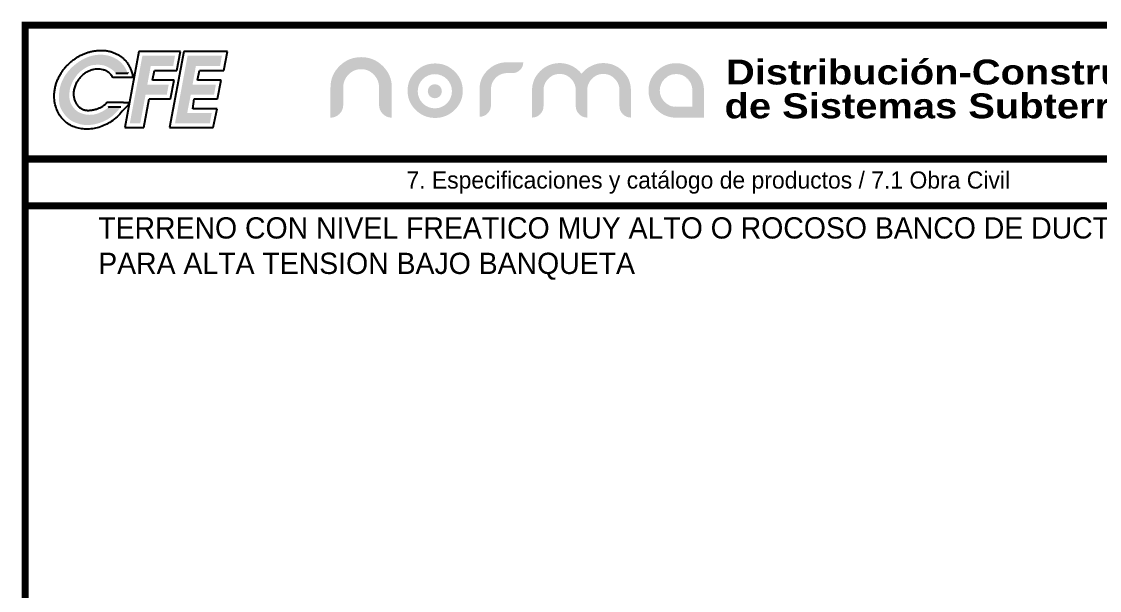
# Model space of a CAD drawing. Header units: inches. Extents: x -552 to 1399, y 96 to 2834.
# Drawn here: x -552 to 717, y 2165 to 2834 of the extents above; entities that cross this region are included whole.
import ezdxf

# ---------------------------------------------------------------- set-up
doc = ezdxf.new("R2010")
doc.units = ezdxf.units.IN
doc.header["$MEASUREMENT"] = 0
doc.layers.get('0').update_dxf_attribs({"color": 3})
for name, color, linetype in [('Dimensiones', 7, 'Continuous'), ('LAYER_1', 160, 'Continuous'), ('Marco', 7, 'Continuous'), ('Textos', 7, 'Continuous')]:
    doc.layers.add(name, color=color, linetype=linetype)
doc.styles.get("Standard").update_dxf_attribs({"font": ''})
doc.styles.get('Standard').set_extended_font_data('Zurich Ex BT')

# ---------------------------------------------------------------- blocks, each defined once
blk = doc.blocks.new('MARCO')
at = {"layer": 'Marco', "const_width": 5.6}
blk.add_lwpolyline([(0, 0), (0, 1820), (1295, 1820), (1295, 0)], close=True, dxfattribs=at)
for points in [[(0, 1715), (1295, 1715)], [(0, 1678.28), (1295, 1678.28)]]:
    blk.add_lwpolyline(points, dxfattribs=at)
blk = doc.blocks.new('logo_norma')
at = {"linetype": 'Continuous', "lineweight": 0}
blk.add_hatch(color=2, dxfattribs=at).paths.add_polyline_path([(33.63, 163, 1), (38.81, 163, 1)])
at = {"layer": 'LAYER_1', "lineweight": 0}
h = blk.add_hatch(color=7, dxfattribs=at)
h.dxf.hatch_style = 2
edge = h.paths.add_edge_path()
edge.add_spline(control_points=[(15.71, 164.38), (15.71, 166.19), (15.07, 167.77), (13.79, 169.1), (12.51, 170.44), (10.96, 171.11), (9.14, 171.11), (7.3, 171.11), (5.74, 170.44), (4.46, 169.12), (3.17, 167.79), (2.53, 166.21), (2.53, 164.38), (2.53, 164.38), (2.53, 157.96), (2.53, 157.96), (2.53, 156.68), (2.07, 155.58), (1.15, 154.66), (0.23, 153.74), (-0.87, 153.28), (-2.15, 153.28), (-2.15, 153.28), (-2.15, 164.39), (-2.15, 164.39), (-2.15, 167.46), (-1.04, 170.09), (1.17, 172.27), (3.38, 174.45), (6.03, 175.54), (9.14, 175.54), (12.22, 175.54), (14.87, 174.45), (17.08, 172.27), (19.29, 170.09), (20.4, 167.46), (20.4, 164.39), (20.4, 164.39), (20.4, 153.28), (20.4, 153.28), (19.11, 153.28), (18.01, 153.74), (17.09, 154.66), (16.17, 155.58), (15.71, 156.68), (15.71, 157.96), (15.71, 157.96), (15.71, 164.38), (15.71, 164.38)], knot_values=[0, 0, 0, 0, 1, 1, 1, 2, 2, 2, 3, 3, 3, 4, 4, 4, 5, 5, 5, 6, 6, 6, 7, 7, 7, 8, 8, 8, 9, 9, 9, 10, 10, 10, 11, 11, 11, 12, 12, 12, 13, 13, 13, 14, 14, 14, 15, 15, 15, 16, 16, 16, 16], degree=3, periodic=0)
h = blk.add_hatch(color=1, dxfattribs=at)
h.dxf.hatch_style = 2
edge = h.paths.add_edge_path()
edge.add_arc((36.22, 163), 6.29, 0, 360)
h.paths.add_polyline_path([(36.33, 173.22), (36.59, 173.21), (36.85, 173.2), (37.1, 173.19), (37.36, 173.17), (37.61, 173.14), (37.85, 173.11), (38.1, 173.07), (38.34, 173.03), (38.58, 172.98), (38.82, 172.93), (39.06, 172.87), (39.29, 172.8), (39.52, 172.73), (39.75, 172.65), (39.98, 172.57), (40.2, 172.48), (40.43, 172.39), (40.65, 172.28), (40.86, 172.18), (41.08, 172.07), (41.29, 171.95), (41.5, 171.83), (41.71, 171.7), (41.92, 171.56), (42.12, 171.42), (42.33, 171.27), (42.53, 171.12), (42.72, 170.96), (42.92, 170.8), (43.11, 170.63), (43.3, 170.46), (43.49, 170.27), (43.68, 170.09), (43.85, 169.9), (44.03, 169.71), (44.19, 169.52), (44.35, 169.33), (44.51, 169.13), (44.66, 168.93), (44.8, 168.73), (44.94, 168.52), (45.07, 168.32), (45.2, 168.11), (45.32, 167.9), (45.43, 167.68), (45.54, 167.47), (45.64, 167.25), (45.74, 167.03), (45.83, 166.81), (45.91, 166.58), (45.99, 166.35), (46.07, 166.12), (46.13, 165.89), (46.19, 165.66), (46.25, 165.42), (46.3, 165.18), (46.34, 164.94), (46.38, 164.69), (46.41, 164.45), (46.44, 164.2), (46.46, 163.95), (46.48, 163.69), (46.48, 163.44), (46.49, 163.18), (46.48, 162.92), (46.48, 162.66), (46.46, 162.41), (46.44, 162.16), (46.41, 161.91), (46.38, 161.66), (46.34, 161.42), (46.3, 161.18), (46.25, 160.94), (46.19, 160.7), (46.13, 160.47), (46.07, 160.24), (45.99, 160.01), (45.91, 159.78), (45.83, 159.56), (45.74, 159.33), (45.64, 159.11), (45.54, 158.9), (45.43, 158.68), (45.32, 158.47), (45.2, 158.26), (45.07, 158.05), (44.94, 157.85), (44.8, 157.64), (44.66, 157.44), (44.51, 157.25), (44.35, 157.05), (44.19, 156.86), (44.03, 156.67), (43.85, 156.48), (43.68, 156.29), (43.49, 156.11), (43.3, 155.93), (43.11, 155.76), (42.92, 155.59), (42.72, 155.43), (42.53, 155.27), (42.33, 155.12), (42.12, 154.97), (41.92, 154.83), (41.71, 154.7), (41.5, 154.57), (41.29, 154.45), (41.08, 154.33), (40.86, 154.22), (40.65, 154.11), (40.43, 154.02), (40.2, 153.92), (39.98, 153.83), (39.75, 153.75), (39.52, 153.67), (39.29, 153.6), (39.06, 153.54), (38.82, 153.48), (38.58, 153.42), (38.34, 153.37), (38.1, 153.33), (37.85, 153.29), (37.61, 153.26), (37.36, 153.24), (37.1, 153.22), (36.85, 153.2), (36.59, 153.2), (36.33, 153.19), (36.07, 153.2), (35.82, 153.2), (35.56, 153.22), (35.31, 153.24), (35.06, 153.26), (34.81, 153.29), (34.57, 153.33), (34.33, 153.37), (34.09, 153.42), (33.85, 153.48), (33.61, 153.54), (33.38, 153.6), (33.15, 153.67), (32.92, 153.75), (32.69, 153.83), (32.47, 153.92), (32.24, 154.02), (32.02, 154.11), (31.81, 154.22), (31.59, 154.33), (31.38, 154.45), (31.17, 154.57), (30.96, 154.7), (30.75, 154.83), (30.55, 154.97), (30.35, 155.12), (30.15, 155.27), (29.95, 155.43), (29.76, 155.59), (29.57, 155.76), (29.38, 155.93), (29.19, 156.11), (29, 156.29), (28.83, 156.48), (28.65, 156.67), (28.49, 156.86), (28.33, 157.05), (28.17, 157.25), (28.02, 157.44), (27.88, 157.64), (27.75, 157.85), (27.61, 158.05), (27.49, 158.26), (27.37, 158.47), (27.26, 158.68), (27.15, 158.9), (27.05, 159.11), (26.95, 159.33), (26.86, 159.56), (26.77, 159.78), (26.7, 160.01), (26.62, 160.24), (26.56, 160.47), (26.49, 160.7), (26.44, 160.94), (26.39, 161.18), (26.35, 161.42), (26.31, 161.66), (26.28, 161.91), (26.25, 162.16), (26.23, 162.41), (26.21, 162.66), (26.21, 162.92), (26.2, 163.18), (26.21, 163.44), (26.21, 163.69), (26.23, 163.95), (26.25, 164.2), (26.28, 164.45), (26.31, 164.69), (26.35, 164.94), (26.39, 165.18), (26.44, 165.42), (26.49, 165.66), (26.56, 165.89), (26.62, 166.12), (26.7, 166.35), (26.77, 166.58), (26.86, 166.81), (26.95, 167.03), (27.05, 167.25), (27.15, 167.47), (27.26, 167.68), (27.37, 167.9), (27.49, 168.11), (27.61, 168.32), (27.75, 168.52), (27.88, 168.73), (28.02, 168.93), (28.17, 169.13), (28.33, 169.33), (28.49, 169.52), (28.65, 169.71), (28.83, 169.9), (29, 170.09), (29.19, 170.27), (29.38, 170.46), (29.57, 170.63), (29.76, 170.8), (29.95, 170.96), (30.15, 171.12), (30.35, 171.27), (30.55, 171.42), (30.75, 171.56), (30.96, 171.7), (31.17, 171.83), (31.38, 171.95), (31.59, 172.07), (31.81, 172.18), (32.02, 172.28), (32.24, 172.39), (32.47, 172.48), (32.69, 172.57), (32.92, 172.65), (33.15, 172.73), (33.38, 172.8), (33.61, 172.87), (33.85, 172.93), (34.09, 172.98), (34.33, 173.03), (34.57, 173.07), (34.81, 173.11), (35.06, 173.14), (35.31, 173.17), (35.56, 173.19), (35.82, 173.2), (36.07, 173.21)])
h = blk.add_hatch(color=7, dxfattribs=at)
h.dxf.hatch_style = 2
edge = h.paths.add_edge_path()
edge.add_spline(control_points=[(56.86, 157.83), (56.86, 156.68), (56.45, 155.69), (55.62, 154.86), (54.79, 154.04), (53.8, 153.62), (52.65, 153.62), (52.65, 153.62), (52.65, 163.66), (52.65, 163.66), (52.65, 166.43), (53.65, 168.79), (55.65, 170.74), (57.65, 172.68), (60.03, 173.65), (62.81, 173.65), (62.81, 173.65), (68.73, 173.65), (68.73, 173.65), (68.73, 172.55), (68.34, 171.61), (67.56, 170.83), (66.78, 170.06), (65.84, 169.67), (64.74, 169.67), (64.74, 169.67), (62.81, 169.67), (62.81, 169.67), (61.15, 169.67), (59.75, 169.08), (58.59, 167.91), (57.44, 166.73), (56.86, 165.32), (56.86, 163.66), (56.86, 163.66), (56.86, 157.83), (56.86, 157.83)], knot_values=[0, 0, 0, 0, 1, 1, 1, 2, 2, 2, 3, 3, 3, 4, 4, 4, 5, 5, 5, 6, 6, 6, 7, 7, 7, 8, 8, 8, 9, 9, 9, 10, 10, 10, 11, 11, 11, 12, 12, 12, 12], degree=3, periodic=0)
h = blk.add_hatch(color=7, dxfattribs=at)
h.dxf.hatch_style = 2
edge = h.paths.add_edge_path()
edge.add_spline(control_points=[(92.25, 163.31), (92.25, 163.31), (92.25, 153.32), (92.25, 153.32), (91.1, 153.32), (90.11, 153.74), (89.28, 154.56), (88.45, 155.39), (88.04, 156.38), (88.04, 157.53), (88.04, 157.53), (88.04, 163.31), (88.04, 163.31), (88.04, 164.96), (87.47, 166.38), (86.32, 167.57), (85.18, 168.76), (83.78, 169.36), (82.12, 169.36), (80.47, 169.36), (79.07, 168.76), (77.91, 167.57), (76.76, 166.38), (76.18, 164.96), (76.18, 163.31), (76.18, 163.31), (76.18, 157.53), (76.18, 157.53), (76.18, 156.36), (75.77, 155.37), (74.95, 154.55), (74.13, 153.74), (73.14, 153.32), (71.97, 153.32), (71.97, 153.32), (71.97, 163.31), (71.97, 163.31), (71.97, 166.08), (72.97, 168.45), (74.96, 170.41), (76.96, 172.37), (79.35, 173.35), (82.12, 173.35), (83.69, 173.35), (85.18, 173), (86.59, 172.31), (87.99, 171.62), (89.18, 170.66), (90.17, 169.42), (91.12, 170.64), (92.31, 171.6), (93.73, 172.3), (95.15, 173), (96.64, 173.35), (98.19, 173.35), (100.97, 173.35), (103.35, 172.37), (105.34, 170.41), (107.33, 168.45), (108.32, 166.08), (108.32, 163.31), (108.32, 163.31), (108.32, 153.32), (108.32, 153.32), (107.17, 153.32), (106.18, 153.74), (105.35, 154.56), (104.52, 155.39), (104.11, 156.38), (104.11, 157.53), (104.11, 157.53), (104.11, 163.31), (104.11, 163.31), (104.11, 164.96), (103.54, 166.38), (102.39, 167.57), (101.25, 168.76), (99.85, 169.36), (98.19, 169.36), (96.54, 169.36), (95.14, 168.76), (93.98, 167.57), (92.83, 166.38), (92.25, 164.96), (92.25, 163.31)], knot_values=[0, 0, 0, 0, 1, 1, 1, 2, 2, 2, 3, 3, 3, 4, 4, 4, 5, 5, 5, 6, 6, 6, 7, 7, 7, 8, 8, 8, 9, 9, 9, 10, 10, 10, 11, 11, 11, 12, 12, 12, 13, 13, 13, 14, 14, 14, 15, 15, 15, 16, 16, 16, 17, 17, 17, 18, 18, 18, 19, 19, 19, 20, 20, 20, 21, 21, 21, 22, 22, 22, 23, 23, 23, 24, 24, 24, 25, 25, 25, 26, 26, 26, 27, 27, 27, 28, 28, 28, 28], degree=3, periodic=0)
h = blk.add_hatch(color=7, dxfattribs=at)
h.dxf.hatch_style = 2
h.paths.add_polyline_path([(135.17, 163.27), (135.17, 153.28), (124.97, 153.28), (124.71, 153.29), (124.46, 153.3), (124.2, 153.31), (123.95, 153.33), (123.7, 153.36), (123.45, 153.39), (123.21, 153.42), (122.96, 153.47), (122.72, 153.52), (122.48, 153.57), (122.25, 153.63), (122.01, 153.69), (121.78, 153.77), (121.55, 153.84), (121.32, 153.93), (121.1, 154.01), (120.87, 154.11), (120.65, 154.21), (120.44, 154.31), (120.22, 154.42), (120.01, 154.54), (119.8, 154.66), (119.59, 154.79), (119.38, 154.93), (119.17, 155.07), (118.97, 155.21), (118.77, 155.36), (118.57, 155.52), (118.38, 155.68), (118.19, 155.85), (118, 156.02), (117.81, 156.2), (117.62, 156.39), (117.44, 156.57), (117.27, 156.76), (117.1, 156.95), (116.94, 157.14), (116.79, 157.34), (116.64, 157.54), (116.49, 157.74), (116.36, 157.94), (116.23, 158.15), (116.1, 158.35), (115.98, 158.56), (115.86, 158.78), (115.76, 158.99), (115.65, 159.21), (115.56, 159.43), (115.47, 159.65), (115.38, 159.87), (115.3, 160.1), (115.23, 160.33), (115.16, 160.56), (115.1, 160.8), (115.04, 161.03), (114.99, 161.27), (114.95, 161.51), (114.91, 161.76), (114.88, 162), (114.85, 162.25), (114.83, 162.5), (114.82, 162.76), (114.81, 163.01), (114.81, 163.27), (114.81, 163.53), (114.82, 163.79), (114.83, 164.04), (114.85, 164.29), (114.88, 164.54), (114.91, 164.79), (114.95, 165.03), (114.99, 165.27), (115.04, 165.51), (115.1, 165.75), (115.16, 165.98), (115.23, 166.22), (115.3, 166.45), (115.38, 166.67), (115.47, 166.9), (115.56, 167.12), (115.65, 167.34), (115.76, 167.56), (115.86, 167.78), (115.98, 167.99), (116.1, 168.2), (116.23, 168.41), (116.36, 168.62), (116.49, 168.82), (116.64, 169.02), (116.79, 169.22), (116.94, 169.42), (117.1, 169.61), (117.27, 169.8), (117.44, 169.99), (117.62, 170.18), (117.81, 170.37), (118, 170.55), (118.19, 170.72), (118.38, 170.89), (118.57, 171.06), (118.77, 171.21), (118.97, 171.37), (119.17, 171.51), (119.38, 171.65), (119.59, 171.79), (119.8, 171.92), (120.01, 172.04), (120.22, 172.16), (120.44, 172.27), (120.65, 172.38), (120.87, 172.48), (121.1, 172.57), (121.32, 172.66), (121.55, 172.75), (121.78, 172.82), (122.01, 172.89), (122.25, 172.96), (122.48, 173.02), (122.72, 173.08), (122.96, 173.12), (123.21, 173.17), (123.45, 173.2), (123.7, 173.24), (123.95, 173.26), (124.2, 173.28), (124.46, 173.3), (124.71, 173.31), (124.97, 173.31), (125.23, 173.31), (125.49, 173.3), (125.74, 173.28), (126, 173.26), (126.25, 173.24), (126.49, 173.2), (126.74, 173.17), (126.98, 173.12), (127.23, 173.08), (127.46, 173.02), (127.7, 172.96), (127.94, 172.89), (128.17, 172.82), (128.4, 172.75), (128.63, 172.66), (128.85, 172.57), (129.07, 172.48), (129.3, 172.38), (129.51, 172.27), (129.73, 172.16), (129.94, 172.04), (130.16, 171.92), (130.37, 171.79), (130.57, 171.65), (130.78, 171.51), (130.98, 171.37), (131.18, 171.21), (131.38, 171.06), (131.58, 170.89), (131.77, 170.72), (131.96, 170.55), (132.15, 170.37), (132.34, 170.18), (132.52, 169.99), (132.69, 169.8), (132.86, 169.61), (133.02, 169.42), (133.18, 169.22), (133.33, 169.02), (133.47, 168.82), (133.61, 168.62), (133.74, 168.41), (133.87, 168.2), (133.99, 167.99), (134.1, 167.78), (134.21, 167.56), (134.32, 167.34), (134.41, 167.12), (134.5, 166.9), (134.59, 166.67), (134.67, 166.45), (134.74, 166.22), (134.81, 165.98), (134.87, 165.75), (134.93, 165.51), (134.98, 165.27), (135.02, 165.03), (135.06, 164.79), (135.09, 164.54), (135.12, 164.29), (135.14, 164.04), (135.15, 163.79), (135.16, 163.53)])
edge = h.paths.add_edge_path()
edge.add_line((130.75, 157.38), (124.84, 157.38))
edge.add_arc((124.84, 163.29), 5.91, 0, 270, ccw=False)
edge.add_line((130.75, 163.29), (130.75, 157.38))
edge = h.paths.add_edge_path()
edge.add_arc((124.84, 163.29), 5.91, 227.4587, 270)
edge.add_line((124.84, 157.38), (130.75, 157.38))
edge.add_line((130.75, 157.38), (130.75, 163.29))
edge.add_arc((124.84, 163.29), 5.91, 360, 490.3588)
edge.add_line((121.02, 167.79), (121.08, 167.85))
edge.add_line((121.08, 167.85), (121.19, 167.95))
edge.add_line((121.19, 167.95), (121.3, 168.05))
edge.add_line((121.3, 168.05), (121.42, 168.14))
edge.add_line((121.42, 168.14), (121.54, 168.23))
edge.add_line((121.54, 168.23), (121.66, 168.31))
edge.add_line((121.66, 168.31), (121.78, 168.4))
edge.add_line((121.78, 168.4), (121.9, 168.47))
edge.add_line((121.9, 168.47), (122.02, 168.55))
edge.add_line((122.02, 168.55), (122.15, 168.62))
edge.add_line((122.15, 168.62), (122.28, 168.69))
edge.add_line((122.28, 168.69), (122.4, 168.75))
edge.add_line((122.4, 168.75), (122.53, 168.81))
edge.add_line((122.53, 168.81), (122.66, 168.87))
edge.add_line((122.66, 168.87), (122.8, 168.93))
edge.add_line((122.8, 168.93), (122.93, 168.98))
edge.add_line((122.93, 168.98), (123.07, 169.02))
edge.add_line((123.07, 169.02), (123.2, 169.07))
edge.add_line((123.2, 169.07), (123.34, 169.11))
edge.add_line((123.34, 169.11), (123.48, 169.14))
edge.add_line((123.48, 169.14), (123.63, 169.18))
edge.add_line((123.63, 169.18), (123.77, 169.21))
edge.add_line((123.77, 169.21), (123.91, 169.23))
edge.add_line((123.91, 169.23), (124.06, 169.26))
edge.add_line((124.06, 169.26), (124.21, 169.27))
edge.add_line((124.21, 169.27), (124.36, 169.29))
edge.add_line((124.36, 169.29), (124.51, 169.3))
edge.add_line((124.51, 169.3), (124.66, 169.31))
edge.add_line((124.66, 169.31), (124.81, 169.32))
edge.add_line((124.81, 169.32), (124.97, 169.32))
edge.add_line((124.97, 169.32), (125.12, 169.32))
edge.add_line((125.12, 169.32), (125.28, 169.31))
edge.add_line((125.28, 169.31), (125.43, 169.3))
edge.add_line((125.43, 169.3), (125.58, 169.29))
edge.add_line((125.58, 169.29), (125.73, 169.27))
edge.add_line((125.73, 169.27), (125.88, 169.26))
edge.add_line((125.88, 169.26), (126.02, 169.23))
edge.add_line((126.02, 169.23), (126.17, 169.21))
edge.add_line((126.17, 169.21), (126.31, 169.18))
edge.add_line((126.31, 169.18), (126.45, 169.14))
edge.add_line((126.45, 169.14), (126.59, 169.11))
edge.add_line((126.59, 169.11), (126.73, 169.07))
edge.add_line((126.73, 169.07), (126.87, 169.02))
edge.add_line((126.87, 169.02), (127, 168.98))
edge.add_line((127, 168.98), (127.14, 168.93))
edge.add_line((127.14, 168.93), (127.27, 168.87))
edge.add_line((127.27, 168.87), (127.4, 168.81))
edge.add_line((127.4, 168.81), (127.53, 168.75))
edge.add_line((127.53, 168.75), (127.66, 168.69))
edge.add_line((127.66, 168.69), (127.79, 168.62))
edge.add_line((127.79, 168.62), (127.91, 168.55))
edge.add_line((127.91, 168.55), (128.03, 168.47))
edge.add_line((128.03, 168.47), (128.16, 168.4))
edge.add_line((128.16, 168.4), (128.28, 168.31))
edge.add_line((128.28, 168.31), (128.4, 168.23))
edge.add_line((128.4, 168.23), (128.51, 168.14))
edge.add_line((128.51, 168.14), (128.63, 168.05))
edge.add_line((128.63, 168.05), (128.74, 167.95))
edge.add_line((128.74, 167.95), (128.86, 167.85))
edge.add_line((128.86, 167.85), (128.97, 167.75))
edge.add_line((128.97, 167.75), (129.08, 167.64))
edge.add_line((129.08, 167.64), (129.19, 167.53))
edge.add_line((129.19, 167.53), (129.29, 167.42))
edge.add_line((129.29, 167.42), (129.4, 167.31))
edge.add_line((129.4, 167.31), (129.5, 167.19))
edge.add_line((129.5, 167.19), (129.59, 167.07))
edge.add_line((129.59, 167.07), (129.69, 166.96))
edge.add_line((129.69, 166.96), (129.78, 166.84))
edge.add_line((129.78, 166.84), (129.86, 166.72))
edge.add_line((129.86, 166.72), (129.94, 166.6))
edge.add_line((129.94, 166.6), (130.02, 166.47))
edge.add_line((130.02, 166.47), (130.1, 166.35))
edge.add_line((130.1, 166.35), (130.17, 166.22))
edge.add_line((130.17, 166.22), (130.24, 166.1))
edge.add_line((130.24, 166.1), (130.31, 165.97))
edge.add_line((130.31, 165.97), (130.37, 165.84))
edge.add_line((130.37, 165.84), (130.43, 165.71))
edge.add_line((130.43, 165.71), (130.48, 165.57))
edge.add_line((130.48, 165.57), (130.54, 165.44))
edge.add_line((130.54, 165.44), (130.58, 165.3))
edge.add_line((130.58, 165.3), (130.63, 165.17))
edge.add_line((130.63, 165.17), (130.67, 165.03))
edge.add_line((130.67, 165.03), (130.71, 164.89))
edge.add_line((130.71, 164.89), (130.75, 164.75))
edge.add_line((130.75, 164.75), (130.78, 164.61))
edge.add_line((130.78, 164.61), (130.81, 164.47))
edge.add_line((130.81, 164.47), (130.83, 164.32))
edge.add_line((130.83, 164.32), (130.85, 164.18))
edge.add_line((130.85, 164.18), (130.87, 164.03))
edge.add_line((130.87, 164.03), (130.89, 163.88))
edge.add_line((130.89, 163.88), (130.9, 163.73))
edge.add_line((130.9, 163.73), (130.91, 163.58))
edge.add_line((130.91, 163.58), (130.91, 163.43))
edge.add_line((130.91, 163.43), (130.91, 163.27))
edge.add_line((130.91, 163.27), (130.91, 157.27))
edge.add_line((130.91, 157.27), (124.97, 157.27))
edge.add_line((124.97, 157.27), (124.81, 157.28))
edge.add_line((124.81, 157.28), (124.66, 157.28))
edge.add_line((124.66, 157.28), (124.51, 157.29))
edge.add_line((124.51, 157.29), (124.36, 157.3))
edge.add_line((124.36, 157.3), (124.21, 157.32))
edge.add_line((124.21, 157.32), (124.06, 157.34))
edge.add_line((124.06, 157.34), (123.91, 157.36))
edge.add_line((123.91, 157.36), (123.77, 157.38))
edge.add_line((123.77, 157.38), (123.63, 157.41))
edge.add_line((123.63, 157.41), (123.48, 157.45))
edge.add_line((123.48, 157.45), (123.34, 157.48))
edge.add_line((123.34, 157.48), (123.2, 157.52))
edge.add_line((123.2, 157.52), (123.07, 157.57))
edge.add_line((123.07, 157.57), (122.93, 157.61))
edge.add_line((122.93, 157.61), (122.8, 157.66))
edge.add_line((122.8, 157.66), (122.66, 157.71))
edge.add_line((122.66, 157.71), (122.53, 157.77))
edge.add_line((122.53, 157.77), (122.4, 157.83))
edge.add_line((122.4, 157.83), (122.28, 157.9))
edge.add_line((122.28, 157.9), (122.15, 157.96))
edge.add_line((122.15, 157.96), (122.02, 158.03))
edge.add_line((122.02, 158.03), (121.9, 158.11))
edge.add_line((121.9, 158.11), (121.78, 158.18))
edge.add_line((121.78, 158.18), (121.66, 158.27))
edge.add_line((121.66, 158.27), (121.54, 158.35))
edge.add_line((121.54, 158.35), (121.42, 158.44))
edge.add_line((121.42, 158.44), (121.3, 158.53))
edge.add_line((121.3, 158.53), (121.19, 158.62))
edge.add_line((121.19, 158.62), (121.08, 158.72))
edge.add_line((121.08, 158.72), (120.96, 158.82))
edge.add_line((120.96, 158.82), (120.85, 158.93))
edge.add_line((120.85, 158.93), (120.85, 158.93))
at = {"linetype": 'Continuous', "lineweight": 0, "char_height": 9.1689, "width": 708.2009, "attachment_point": 1}
for s, insert in [('{\\fArial Black|b0|i0|c0|p34;Distribución-Construccion}', (143.27, 174.65)), ('{\\fArial Black|b0|i0|c0|p34;de Sistemas Subterráneos}', (142.75, 162.21))]:
    blk.add_mtext(s, dxfattribs=dict(at, insert=insert))
blk = doc.blocks.new('Marco y Logo')
at = {"layer": 'Marco', "linetype": 'Continuous', "true_color": 0x00a160}
h = blk.add_hatch(color=124, dxfattribs=at)
edge = h.paths.add_edge_path()
edge.add_spline(control_points=[(-427.2, 2774.3), (-427.4, 2774.7), (-427.6, 2775.5), (-428.1, 2776.6), (-428.7, 2777.8), (-429.2, 2778.9), (-429.9, 2780), (-430.6, 2781.1), (-431.3, 2782.1), (-432.1, 2783.1), (-432.9, 2784), (-433.7, 2784.9), (-434.5, 2785.8), (-435.4, 2786.7), (-436.3, 2787.5), (-437.3, 2788.2), (-438.2, 2788.9), (-439.2, 2789.6), (-440.2, 2790.2), (-441.3, 2790.8), (-442.5, 2791.4), (-443.6, 2792), (-444.8, 2792.5), (-446.1, 2793), (-447.4, 2793.4), (-448.7, 2793.8), (-450.1, 2794.2), (-451.4, 2794.5), (-452.9, 2794.7), (-454.3, 2794.9), (-455.8, 2795.1), (-457.2, 2795.2), (-458.6, 2795.2), (-459.7, 2795.2), (-460.7, 2795.2), (-461.7, 2795.1), (-462.7, 2795), (-463.7, 2794.9), (-464.7, 2794.8), (-465.7, 2794.6), (-466.7, 2794.4), (-467.6, 2794.2), (-468.6, 2794), (-469.6, 2793.7), (-470.5, 2793.5), (-471.5, 2793.2), (-472.5, 2792.8), (-473.4, 2792.5), (-474.4, 2792.1), (-475.4, 2791.7), (-476.3, 2791.3), (-477.3, 2790.9), (-478.2, 2790.4), (-479.1, 2789.9), (-480.1, 2789.4), (-481, 2788.9), (-481.9, 2788.4), (-482.8, 2787.8), (-483.8, 2787.2), (-484.6, 2786.6), (-485.5, 2786), (-486.4, 2785.4), (-487.2, 2784.8), (-488, 2784.1), (-488.9, 2783.4), (-489.7, 2782.7), (-490.6, 2782), (-491.5, 2781.2), (-492.3, 2780.4), (-493.2, 2779.5), (-494, 2778.7), (-494.8, 2777.9), (-495.6, 2777), (-496.3, 2776.2), (-497.1, 2775.3), (-497.8, 2774.4), (-498.5, 2773.5), (-499.1, 2772.6), (-499.8, 2771.7), (-500.4, 2770.8), (-501, 2769.9), (-501.5, 2769), (-502, 2768.1), (-502.5, 2767.2), (-503, 2766.2), (-503.5, 2765.2), (-504, 2764.2), (-504.4, 2763.2), (-504.8, 2762.2), (-505.2, 2761.2), (-505.5, 2760.2), (-505.8, 2759.2), (-506.1, 2758.2), (-506.4, 2757.2), (-506.6, 2756.2), (-506.8, 2755.2), (-507, 2754.2), (-507.2, 2753.2), (-507.3, 2752.2), (-507.4, 2751.2), (-507.5, 2750.1), (-507.6, 2749.1), (-507.7, 2748.1), (-507.7, 2747.1), (-507.7, 2746.1), (-507.7, 2745.2), (-507.7, 2744.2), (-507.7, 2743.2), (-507.6, 2742.3), (-507.6, 2741.3), (-507.5, 2740.4), (-507.4, 2739.5), (-507.4, 2738.7), (-507.3, 2737.8), (-507.1, 2737), (-506.9, 2736.2), (-506.7, 2735.3), (-506.5, 2734.5), (-506.2, 2733.7), (-505.8, 2732.9), (-505.5, 2732), (-505.1, 2731.2), (-504.7, 2730.5), (-504.3, 2729.7), (-503.8, 2728.9), (-503.3, 2728.2), (-502.9, 2727.5), (-502.4, 2726.8), (-501.9, 2726), (-501.3, 2725.3), (-500.8, 2724.5), (-500.1, 2723.8), (-499.5, 2723), (-498.8, 2722.3), (-498.1, 2721.6), (-497.4, 2720.9), (-496.6, 2720.2), (-495.8, 2719.5), (-495.1, 2718.9), (-494.3, 2718.3), (-493.5, 2717.8), (-492.6, 2717.3), (-491.8, 2716.8), (-491, 2716.4), (-490.2, 2716), (-489.3, 2715.7), (-488.5, 2715.3), (-487.7, 2715), (-486.8, 2714.7), (-485.9, 2714.4), (-485, 2714.1), (-484.1, 2713.8), (-483.1, 2713.5), (-482.1, 2713.3), (-481.2, 2713.1), (-480.1, 2712.9), (-479.1, 2712.7), (-478, 2712.6), (-477, 2712.5), (-475.9, 2712.5), (-474.6, 2712.4), (-473.3, 2712.5), (-471.8, 2712.5), (-470.3, 2712.7), (-468.9, 2712.8), (-467.4, 2713), (-466, 2713.3), (-464.6, 2713.6), (-463.3, 2713.9), (-461.9, 2714.3), (-460.6, 2714.7), (-459.3, 2715.1), (-458, 2715.6), (-456.7, 2716.1), (-455.5, 2716.6), (-454.3, 2717.2), (-453, 2717.8), (-451.8, 2718.4), (-450.5, 2719.1), (-449.3, 2719.9), (-448.1, 2720.7), (-446.8, 2721.5), (-445.6, 2722.4), (-444.4, 2723.4), (-443.3, 2724.4), (-442.1, 2725.5), (-441, 2726.6), (-439.9, 2727.7), (-438.8, 2728.9), (-437.8, 2730.1), (-436.8, 2731.4), (-435.8, 2732.7), (-435.2, 2733.6), (-434.9, 2734)], knot_values=[0, 0, 0, 0, 0.046718, 0.09325, 0.139631, 0.185855, 0.231957, 0.277914, 0.323724, 0.369346, 0.414774, 0.459957, 0.504871, 0.549452, 0.593668, 0.637456, 0.680769, 0.723916, 0.768186, 0.81351, 0.859842, 0.9071, 0.955251, 1.004233, 1.054007, 1.104506, 1.155714, 1.207578, 1.260091, 1.313208, 1.366936, 1.421255, 1.476176, 1.512667, 1.549086, 1.585445, 1.621779, 1.658088, 1.694412, 1.730764, 1.767168, 1.803634, 1.840192, 1.876857, 1.913647, 1.950573, 1.987662, 2.02492, 2.062377, 2.100088, 2.138102, 2.176379, 2.214889, 2.253587, 2.292443, 2.331408, 2.370454, 2.40953, 2.4486, 2.487628, 2.526566, 2.565379, 2.604025, 2.642468, 2.680662, 2.722906, 2.765364, 2.807975, 2.850674, 2.893392, 2.936062, 2.97862, 3.021002, 3.06314, 3.104965, 3.146421, 3.18744, 3.227961, 3.267919, 3.307261, 3.345921, 3.384443, 3.423345, 3.46256, 3.502006, 3.541619, 3.581316, 3.621025, 3.660668, 3.700175, 3.739471, 3.778481, 3.817126, 3.855345, 3.893062, 3.93021, 3.966721, 4.003858, 4.040995, 4.078099, 4.11513, 4.152053, 4.188808, 4.225357, 4.261639, 4.29762, 4.333225, 4.368413, 4.403126, 4.437299, 4.470891, 4.50382, 4.536043, 4.566361, 4.597051, 4.62811, 4.65952, 4.691245, 4.72325, 4.75547, 4.787848, 4.820301, 4.852762, 4.88514, 4.917342, 4.949279, 4.980845, 5.011951, 5.042481, 5.077288, 5.11271, 5.14865, 5.184998, 5.221643, 5.258481, 5.295399, 5.332293, 5.369046, 5.405568, 5.441742, 5.477483, 5.512691, 5.547282, 5.581179, 5.614314, 5.646313, 5.678938, 5.712165, 5.745978, 5.78036, 5.815289, 5.850769, 5.886786, 5.923356, 5.960475, 5.998168, 6.036447, 6.075354, 6.114916, 6.155183, 6.196198, 6.251079, 6.305303, 6.358928, 6.412009, 6.464596, 6.516729, 6.568448, 6.619782, 6.670778, 6.721453, 6.771838, 6.821944, 6.871803, 6.921404, 6.970775, 7.019916, 7.070952, 7.123024, 7.176086, 7.230046, 7.284852, 7.340404, 7.396638, 7.45345, 7.510785, 7.568534, 7.626626, 7.684973, 7.743504, 7.802125, 7.860779, 7.919377, 7.919377, 7.919377, 7.919377], degree=3, periodic=0)
edge.add_line((-434.9, 2734), (-449, 2734))
edge.add_line((-449, 2734), (-449.6, 2733.4))
edge.add_spline(control_points=[(-449.6, 2733.4), (-449.8, 2733.2), (-450.2, 2732.8), (-450.8, 2732.2), (-451.5, 2731.7), (-452.1, 2731.2), (-452.8, 2730.7), (-453.5, 2730.2), (-454.2, 2729.8), (-454.9, 2729.4), (-455.6, 2729), (-456.3, 2728.6), (-457.1, 2728.2), (-457.8, 2727.9), (-458.5, 2727.5), (-459.2, 2727.2), (-460.2, 2726.8), (-461.3, 2726.3), (-462.8, 2725.8), (-464.2, 2725.4), (-465.7, 2725), (-467.2, 2724.7), (-468.6, 2724.6), (-470.1, 2724.5), (-471.6, 2724.4), (-473.1, 2724.5), (-474.5, 2724.6), (-476, 2724.8), (-477.5, 2725.1), (-478.9, 2725.5), (-480.3, 2725.9), (-481.8, 2726.4), (-483.1, 2726.8), (-484.2, 2727.4), (-485.3, 2728), (-486.3, 2728.7), (-487.3, 2729.5), (-488.3, 2730.3), (-489.2, 2731.3), (-490.1, 2732.3), (-490.9, 2733.3), (-491.7, 2734.4), (-492.5, 2735.6), (-493.1, 2736.7), (-493.7, 2737.9), (-494.2, 2739), (-494.6, 2740.2), (-494.9, 2741.3), (-495.1, 2742.3), (-495.2, 2743.1), (-495.3, 2743.7), (-495.3, 2744.4), (-495.4, 2745.1), (-495.4, 2745.8), (-495.4, 2746.5), (-495.4, 2747.3), (-495.4, 2748), (-495.4, 2748.8), (-495.4, 2749.6), (-495.3, 2750.4), (-495.3, 2751.1), (-495.2, 2751.9), (-495.1, 2752.7), (-495, 2753.4), (-494.9, 2754.2), (-494.8, 2754.9), (-494.6, 2755.5), (-494.4, 2756.2), (-494.2, 2757), (-494, 2757.7), (-493.7, 2758.4), (-493.4, 2759.1), (-493.1, 2759.9), (-492.8, 2760.6), (-492.5, 2761.3), (-492.2, 2762.1), (-491.8, 2762.8), (-491.5, 2763.5), (-491.1, 2764.2), (-490.8, 2764.9), (-490.4, 2765.6), (-490, 2766.2), (-489.6, 2766.8), (-489.2, 2767.5), (-488.8, 2768.1), (-488.3, 2768.8), (-487.9, 2769.4), (-487.4, 2770.1), (-486.9, 2770.7), (-486.4, 2771.4), (-485.8, 2772), (-485.3, 2772.6), (-484.7, 2773.2), (-484.2, 2773.8), (-483.6, 2774.4), (-483, 2774.9), (-482.5, 2775.4), (-481.9, 2775.9), (-481.3, 2776.3), (-480.7, 2776.8), (-480, 2777.3), (-479.4, 2777.7), (-478.8, 2778.2), (-478.1, 2778.6), (-477.5, 2779), (-476.8, 2779.5), (-476.2, 2779.9), (-475.5, 2780.2), (-474.8, 2780.6), (-474.2, 2780.9), (-473.5, 2781.3), (-472.8, 2781.5), (-472.1, 2781.8), (-471.5, 2782), (-470.8, 2782.2), (-470.2, 2782.4), (-469.5, 2782.6), (-468.9, 2782.7), (-468.2, 2782.9), (-467.5, 2783), (-466.9, 2783.1), (-466.2, 2783.1), (-465.6, 2783.2), (-464.9, 2783.2), (-464.2, 2783.3), (-463.6, 2783.3), (-462.9, 2783.3), (-462.2, 2783.3), (-461.4, 2783.3), (-460.6, 2783.3), (-459.8, 2783.3), (-458.9, 2783.2), (-458.1, 2783.1), (-457.2, 2783), (-456.4, 2782.8), (-455.6, 2782.7), (-454.8, 2782.5), (-454.1, 2782.3), (-453.3, 2782), (-452.6, 2781.8), (-451.9, 2781.5), (-451.2, 2781.2), (-450.6, 2780.9), (-450, 2780.6), (-449.4, 2780.3), (-448.8, 2780), (-448.3, 2779.6), (-447.7, 2779.3), (-447.1, 2778.9), (-446.5, 2778.6), (-446, 2778.2), (-445.4, 2777.8), (-444.8, 2777.3), (-444.2, 2776.9), (-443.7, 2776.4), (-443.1, 2775.9), (-442.6, 2775.3), (-442.1, 2774.8), (-441.7, 2774.2), (-441.2, 2773.6), (-441, 2773.2), (-440.8, 2773)], knot_values=[0, 0, 0, 0, 0.031151, 0.06204, 0.092722, 0.123207, 0.153543, 0.183726, 0.213782, 0.243683, 0.273451, 0.303063, 0.332511, 0.361756, 0.390795, 0.419587, 0.448107, 0.504739, 0.560633, 0.615902, 0.67068, 0.725061, 0.779172, 0.83309, 0.886919, 0.940716, 0.99457, 1.048538, 1.10267, 1.157016, 1.211609, 1.266486, 1.321672, 1.363664, 1.407314, 1.452513, 1.499086, 1.546804, 1.595408, 1.644609, 1.694102, 1.743578, 1.792709, 1.841189, 1.888715, 1.935004, 1.979781, 2.022838, 2.063998, 2.086637, 2.110353, 2.135027, 2.160557, 2.186828, 2.213735, 2.241164, 2.269018, 2.297167, 2.325525, 2.353979, 2.382431, 2.410773, 2.438916, 2.466765, 2.494229, 2.519316, 2.545163, 2.571703, 2.598881, 2.626611, 2.654821, 2.683426, 2.712335, 2.741458, 2.770703, 2.79997, 2.829168, 2.858188, 2.886937, 2.915305, 2.943196, 2.969815, 2.997225, 3.025322, 3.054008, 3.083175, 3.112727, 3.142553, 3.172557, 3.202638, 3.232695, 3.262631, 3.292357, 3.321773, 3.350791, 3.379328, 3.407296, 3.434657, 3.462399, 3.490449, 3.518739, 3.547194, 3.575744, 3.604323, 3.632861, 3.661298, 3.689567, 3.717608, 3.74537, 3.772806, 3.799857, 3.826494, 3.852674, 3.878385, 3.903661, 3.928583, 3.953214, 3.977632, 4.001892, 4.026065, 4.050202, 4.074381, 4.098636, 4.123036, 4.147618, 4.17244, 4.197539, 4.222967, 4.248754, 4.280326, 4.311672, 4.342769, 4.37359, 4.40412, 4.434304, 4.464127, 4.493541, 4.522521, 4.551015, 4.578993, 4.606399, 4.633209, 4.659369, 4.684847, 4.709591, 4.73223, 4.755714, 4.779946, 4.804816, 4.830238, 4.856102, 4.882327, 4.908816, 4.935508, 4.962312, 4.989179, 5.016042, 5.042879, 5.069647, 5.096344, 5.122959, 5.122959, 5.122959, 5.122959], degree=3, periodic=0)
edge.add_line((-440.8, 2773), (-426.8, 2773))
edge.add_line((-426.8, 2773), (-427.2, 2774.3))
h.paths.add_polyline_path([(-371.1, 2794.1), (-409.5, 2794.1), (-424.3, 2714.5), (-412, 2714.5), (-405.8, 2748), (-380.8, 2748), (-378.6, 2759.9), (-403.7, 2759.9), (-399.7, 2781.8), (-373.3, 2781.8)])
h.paths.add_polyline_path([(-315.9, 2794.1), (-356.3, 2794.1), (-371.1, 2714.5), (-330.1, 2714.5), (-328, 2726.6), (-356.8, 2726.5), (-352.6, 2748), (-325.2, 2748), (-323.1, 2759.9), (-350.5, 2759.9), (-346.6, 2781.8), (-318.1, 2781.8)])
at = {"color": 114}
for p, q in [((-364.7, 2799.1), (-413.6, 2799.1)), ((-309.4, 2799.1), (-360.7, 2799.1))]:
    blk.add_line(p, q, dxfattribs=at)
at = {"color": 124, "true_color": 0x00a160}
for p, q in [((-369.1, 2776.7), (-364.7, 2799.1)), ((-313.8, 2776.7), (-309.4, 2799.1)), ((-426.8, 2773), (-440.8, 2773)), ((-427.2, 2774.3), (-426.8, 2773)), ((-397.6, 2765.4), (-395.2, 2776.7)), ((-372.3, 2765.4), (-397.6, 2765.4)), ((-395.2, 2776.7), (-369.1, 2776.7)), ((-376.6, 2743.2), (-372.3, 2765.4)), ((-344.7, 2765.4), (-342.4, 2776.7)), ((-317, 2765.4), (-344.7, 2765.4)), ((-342.4, 2776.7), (-313.8, 2776.7)), ((-321.3, 2743.2), (-317, 2765.4)), ((-401.7, 2743.2), (-376.6, 2743.2)), ((-348.4, 2743.2), (-321.3, 2743.2))]:
    blk.add_line(p, q, dxfattribs=at)
at = {"layer": 'Marco', "color": 124, "true_color": 0x00a160}
for p, q in [((-413.6, 2799.1), (-430.3, 2709.5)), ((-360.7, 2799.1), (-377.5, 2709.5)), ((-407.9, 2709.5), (-401.7, 2743.2)), ((-350.3, 2731.5), (-348.4, 2743.2)), ((-449.6, 2733.4), (-449, 2734)), ((-449, 2734), (-434.9, 2734)), ((-321.7, 2731.7), (-350.3, 2731.5)), ((-326.2, 2709.5), (-321.7, 2731.7))]:
    blk.add_line(p, q, dxfattribs=at)
at = {"layer": 'Marco', "color": 114}
for p, q in [((-430.3, 2709.5), (-407.9, 2709.5)), ((-377.5, 2709.5), (-326.2, 2709.5))]:
    blk.add_line(p, q, dxfattribs=at)
at = {"layer": 'Marco', "color": 124, "true_color": 0x00a160}
blk.add_spline([(-420.6, 2768.3), (-421.6, 2773.1), (-423, 2777.5), (-424.9, 2781.5), (-427, 2785.1), (-429.5, 2788.3), (-432.3, 2791.1), (-435.3, 2793.5), (-438.6, 2795.5), (-442.1, 2797.2), (-445.7, 2798.5), (-449.5, 2799.5), (-453.3, 2800.1), (-457.3, 2800.3), (-461.3, 2800.2), (-465.3, 2799.8), (-469.3, 2799.1), (-473.2, 2798), (-477.1, 2796.6), (-480.9, 2795), (-484.7, 2793.1), (-488.2, 2790.9), (-491.7, 2788.4), (-494.9, 2785.7), (-498, 2782.7), (-500.9, 2779.5), (-503.5, 2776.1), (-505.8, 2772.4), (-507.9, 2768.6), (-509.7, 2764.5), (-511.2, 2760.3), (-512.3, 2755.9), (-513, 2751.3), (-513, 2742.2), (-511.5, 2734.2), (-508.7, 2727.1), (-504.8, 2721.1), (-500, 2716.2), (-494.3, 2712.4), (-488, 2709.6), (-481.1, 2708), (-473.9, 2707.6), (-466.4, 2708.3), (-458.9, 2710.3), (-451.5, 2713.5), (-444.4, 2717.9), (-437.6, 2723.7), (-431.3, 2730.7), (-425.8, 2739.1), (-427.3, 2739.1), (-428.9, 2739.1), (-430.5, 2739.1), (-432, 2739.2), (-433.6, 2739.2), (-435.2, 2739.2), (-436.7, 2739.2), (-438.3, 2739.2), (-439.9, 2739.2), (-441.4, 2739.2), (-443, 2739.2), (-444.6, 2739.2), (-446.2, 2739.2), (-447.7, 2739.2), (-449.3, 2739.2), (-450.9, 2739.2), (-451.7, 2738.3), (-452.6, 2737.4), (-453.6, 2736.5), (-454.8, 2735.7), (-456, 2734.8), (-457.4, 2734), (-458.9, 2733.2), (-460.4, 2732.5), (-462, 2731.8), (-463.7, 2731.3), (-465.4, 2730.8), (-467.2, 2730.3), (-468.9, 2730), (-470.7, 2729.8), (-472.4, 2729.7), (-474.1, 2729.7), (-475.8, 2729.9), (-477.5, 2730.2), (-479.1, 2730.8), (-480.6, 2731.4), (-482, 2732.3), (-483.4, 2733.2), (-484.7, 2734.4), (-485.9, 2735.6), (-486.9, 2737), (-487.9, 2738.6), (-488.7, 2740.2), (-489.4, 2742), (-489.9, 2743.9), (-490.3, 2745.9), (-490.6, 2748), (-490.6, 2750.2), (-489.7, 2755.1), (-488.2, 2759.6), (-486.2, 2763.7), (-483.7, 2767.3), (-480.8, 2770.4), (-477.6, 2773), (-474.2, 2775.1), (-470.6, 2776.7), (-466.8, 2777.7), (-463.1, 2778.2), (-459.3, 2778.1), (-455.7, 2777.4), (-452.3, 2776.1), (-449.2, 2774.1), (-446.3, 2771.5), (-443.9, 2768.3), (-442.4, 2768.3), (-441, 2768.3), (-439.5, 2768.3), (-438, 2768.3), (-436.6, 2768.3), (-435.1, 2768.3), (-433.7, 2768.3), (-432.2, 2768.3), (-430.8, 2768.3), (-429.3, 2768.3), (-427.9, 2768.3), (-426.4, 2768.3), (-425, 2768.3), (-423.5, 2768.3), (-420.6, 2768.3)], degree=3, dxfattribs=at)
at = {"xscale": 1.5, "yscale": 1.5, "zscale": 1.5}
blk.add_blockref('MARCO', (-547.5, 100), dxfattribs=at)
at = {"layer": 'Textos', "linetype": 'Continuous', "lineweight": 0, "xscale": 3.200000000000045, "yscale": 3.200000000000045, "zscale": 3.2}
blk.add_blockref('logo_norma', (-181.3, 2230.6), dxfattribs=at)
at = {"layer": 'Marco', "linetype": 'Continuous', "lineweight": 0, "ltscale": 0.3, "insert": (256.3, 2644.7), "char_height": 20.16, "width": 1170.56, "attachment_point": 5}
blk.add_mtext('{\\fZurich BlkEx BT|b0|i0|c0|p34;7. Especificaciones y catálogo de productos / 7.1 Obra Civil }', dxfattribs=at)
blk = doc.blocks.new('Marco y Logos')
at = {"layer": 'Dimensiones'}
blk.add_blockref('Marco y Logo', (0, 0), dxfattribs=at)

msp = doc.modelspace()

# ---------------------------------------------------------------- block references
at = {"layer": 'Dimensiones'}
msp.add_blockref('Marco y Logos', (0, 0), dxfattribs=at)

# ---------------------------------------------------------------- texts
at = {"layer": 'Textos', "linetype": 'Continuous', "lineweight": -2, "ltscale": 0.3, "insert": (-461.5, 2567.1), "char_height": 25, "width": 1394.601, "attachment_point": 4}
msp.add_mtext('TERRENO CON NIVEL FREATICO MUY ALTO O ROCOSO BANCO DE DUCTOS DE PAD PARA ALTA TENSION BAJO BANQUETA', dxfattribs=at)

doc.saveas('drawing.dxf')
